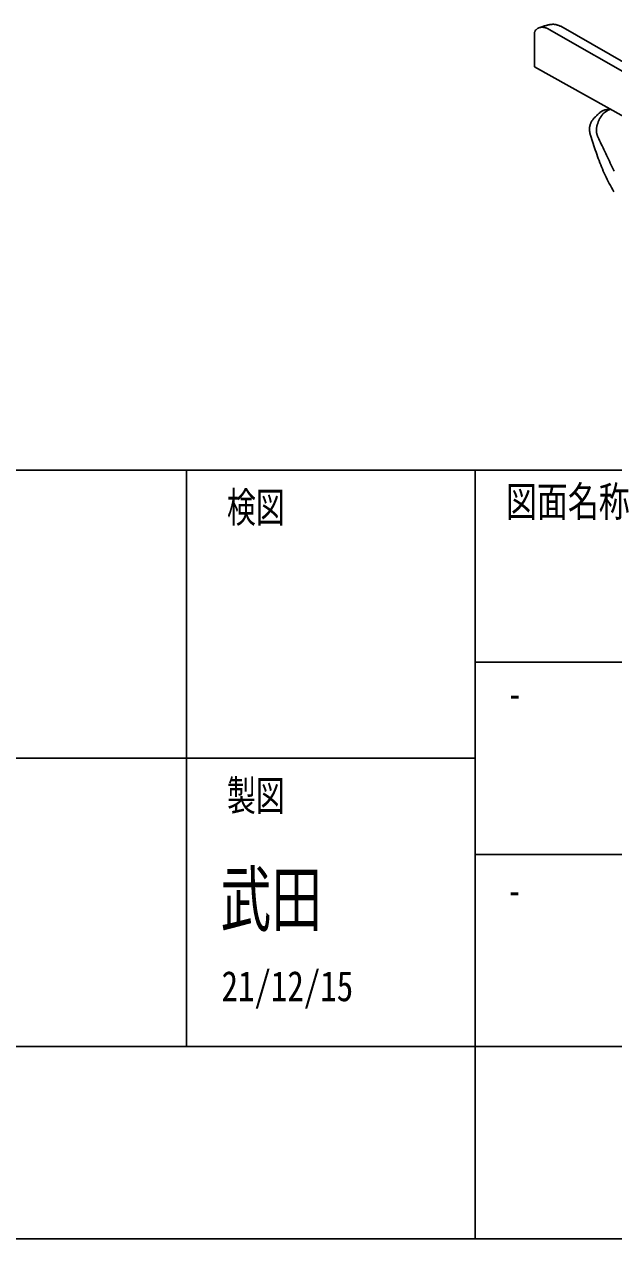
# Model space of a CAD drawing. Units: millimetres on the paper. Extents: x -143 to 139, y -97 to 98.
# Drawn here: x 44.44 to 65.89, y -96.58 to -52.34 of the extents above; entities that cross this region are included whole.
import ezdxf
from ezdxf.enums import TextEntityAlignment as Align

# ---------------------------------------------------------------- set-up
doc = ezdxf.new("R2010")
doc.units = ezdxf.units.MM
doc.layers.add('0-0_文字･図枠･寸法', color=7, linetype='Continuous')
doc.layers.add('0-1_BBカチットワイヤー', color=7, linetype='Continuous')
doc.styles.add('ＭＳ ゴシック', font='')
doc.styles.get('ＭＳ ゴシック').set_extended_font_data('MS Gothic')

msp = doc.modelspace()

# ---------------------------------------------------------------- linework, layer by layer
at = {"layer": '0-0_文字･図枠･寸法'}
for p, q in [((50.341, -68.577), (50.341, -89.577)), ((60.841, -68.577), (60.841, -96.577)), ((139.341, -75.577), (60.841, -75.577)), ((60.841, -79.077), (29.341, -79.077)), ((139.341, -82.577), (60.841, -82.577)), ((139.341, -89.577), (29.341, -89.577)), ((-142.659, -96.577), (139.341, -96.577))]:
    msp.add_line(p, q, dxfattribs=at)
msp.add_lwpolyline([(139.341, -68.577), (29.341, -68.577), (29.341, -96.577)], dxfattribs=at)
at = {"layer": '0-1_BBカチットワイヤー'}
for p, q in [((63.193, -52.462), (63.174, -52.468)), ((63.542, -52.529), (70.475, -56.5)), ((63.958, -52.413), (70.739, -56.315)), ((70.934, -58.32), (63.003, -53.893))]:
    msp.add_line(p, q, dxfattribs=at)
for points in [[(63.011, -52.633), (63.008, -52.648), (63.005, -52.663), (63.004, -52.679), (63.003, -52.695), (63.002, -52.712), (63.002, -52.728), (63.002, -52.745), (63.003, -52.761), (63.003, -52.778), (63.003, -53.893)], [(63.542, -52.529), (63.528, -52.522), (63.513, -52.515), (63.499, -52.508), (63.484, -52.501), (63.47, -52.494), (63.455, -52.488), (63.44, -52.482), (63.426, -52.476), (63.411, -52.471), (63.396, -52.466), (63.38, -52.462), (63.365, -52.458), (63.349, -52.455), (63.333, -52.453), (63.318, -52.451), (63.301, -52.45), (63.285, -52.45), (63.269, -52.45), (63.253, -52.451), (63.237, -52.453), (63.221, -52.456), (63.205, -52.459), (63.19, -52.463), (63.174, -52.468), (63.159, -52.474), (63.144, -52.481), (63.129, -52.489), (63.115, -52.497), (63.102, -52.506), (63.088, -52.516), (63.076, -52.527), (63.064, -52.538), (63.054, -52.55), (63.044, -52.562), (63.035, -52.576), (63.027, -52.589), (63.021, -52.603), (63.015, -52.618), (63.011, -52.633)], [(63.958, -52.413), (63.939, -52.405), (63.92, -52.397), (63.901, -52.39), (63.882, -52.382), (63.863, -52.375), (63.844, -52.369), (63.824, -52.363), (63.805, -52.357), (63.785, -52.353), (63.766, -52.349), (63.746, -52.346), (63.726, -52.344), (63.706, -52.343), (63.686, -52.342), (63.665, -52.343), (63.645, -52.344), (63.625, -52.346), (63.604, -52.348), (63.584, -52.351), (63.564, -52.355), (63.544, -52.358), (63.523, -52.363), (63.503, -52.367), (63.483, -52.372), (63.464, -52.377), (63.444, -52.382), (63.424, -52.387), (63.405, -52.393), (63.385, -52.398), (63.366, -52.404), (63.346, -52.41), (63.327, -52.416), (63.308, -52.423), (63.289, -52.429), (63.27, -52.435), (63.25, -52.442), (63.231, -52.448), (63.212, -52.455), (63.193, -52.462)], [(65.039, -56.38), (65.034, -56.356), (65.029, -56.332), (65.024, -56.308), (65.019, -56.284), (65.015, -56.26), (65.012, -56.236), (65.009, -56.212), (65.007, -56.188), (65.006, -56.164), (65.007, -56.14), (65.008, -56.115), (65.011, -56.091), (65.015, -56.067), (65.02, -56.043), (65.026, -56.019), (65.033, -55.995), (65.041, -55.972), (65.05, -55.949), (65.06, -55.926), (65.071, -55.904), (65.083, -55.882), (65.096, -55.861), (65.109, -55.841), (65.123, -55.821), (65.138, -55.802), (65.154, -55.783), (65.17, -55.765), (65.186, -55.748), (65.203, -55.73), (65.22, -55.713), (65.238, -55.696), (65.256, -55.68), (65.273, -55.663), (65.291, -55.646), (65.309, -55.629), (65.327, -55.612), (65.345, -55.595), (65.363, -55.579), (65.381, -55.562)], [(65.27, -56.322), (65.265, -56.301), (65.262, -56.28), (65.259, -56.258), (65.258, -56.237), (65.257, -56.215), (65.258, -56.194), (65.259, -56.172), (65.261, -56.15), (65.263, -56.129), (65.267, -56.107), (65.271, -56.085), (65.275, -56.064), (65.28, -56.042), (65.286, -56.02), (65.292, -55.999), (65.299, -55.977), (65.305, -55.956), (65.313, -55.935), (65.32, -55.914), (65.328, -55.893), (65.336, -55.872), (65.345, -55.851), (65.353, -55.831), (65.363, -55.811), (65.372, -55.791), (65.382, -55.771), (65.392, -55.752), (65.403, -55.733), (65.414, -55.714), (65.426, -55.696), (65.438, -55.678), (65.451, -55.661), (65.465, -55.644), (65.479, -55.628), (65.494, -55.612), (65.509, -55.597), (65.525, -55.582), (65.541, -55.568), (65.558, -55.554)], [(65.381, -55.562), (65.4, -55.547), (65.419, -55.532), (65.439, -55.518), (65.459, -55.506), (65.48, -55.495), (65.501, -55.485), (65.523, -55.477), (65.546, -55.469), (65.569, -55.463), (65.593, -55.457), (65.617, -55.453), (65.641, -55.449), (65.666, -55.445), (65.691, -55.442), (65.716, -55.44), (65.741, -55.437), (65.766, -55.435)], [(65.558, -55.554), (65.576, -55.541), (65.594, -55.528), (65.612, -55.516), (65.63, -55.504), (65.649, -55.493), (65.668, -55.482), (65.687, -55.472), (65.707, -55.462), (65.727, -55.453), (65.746, -55.444), (65.766, -55.435)], [(65.089, -56.535), (65.064, -56.457), (65.039, -56.38)], [(65.898, -58.44), (65.854, -58.366), (65.81, -58.291), (65.768, -58.217), (65.728, -58.142), (65.689, -58.067), (65.651, -57.991), (65.614, -57.916), (65.578, -57.84), (65.543, -57.764), (65.51, -57.688), (65.477, -57.612), (65.445, -57.536), (65.415, -57.46), (65.384, -57.383), (65.355, -57.306), (65.326, -57.23), (65.298, -57.153), (65.271, -57.076), (65.244, -56.999), (65.217, -56.921), (65.191, -56.844), (65.165, -56.767), (65.14, -56.69), (65.114, -56.612), (65.089, -56.535)], [(65.9, -57.695), (65.865, -57.618), (65.831, -57.543), (65.797, -57.468), (65.763, -57.395), (65.729, -57.323), (65.696, -57.252), (65.663, -57.182), (65.63, -57.112), (65.598, -57.044), (65.565, -56.975), (65.533, -56.908), (65.501, -56.841), (65.469, -56.775), (65.437, -56.709), (65.405, -56.643), (65.373, -56.577), (65.341, -56.512), (65.31, -56.447), (65.302, -56.426), (65.295, -56.405), (65.288, -56.384), (65.281, -56.364), (65.275, -56.343), (65.27, -56.322)]]:
    msp.add_lwpolyline(points, dxfattribs=at)

# ---------------------------------------------------------------- texts
at = {"layer": '0-0_文字･図枠･寸法', "style": 'ＭＳ ゴシック'}
for s, height, width, p in [('検図', 1.1, 0.7, (51.815, -70.816)), ('図面名称', 1.1, 0.75, (61.967, -70.607)), ('-', 1.1, 0.65, (62.042, -77.6)), ('製図', 1.1, 0.7, (51.815, -81.316)), ('武田', 1.94, 0.7, (51.576, -85.757)), ('-', 1.1, 0.65, (62.04, -84.767)), ('21/12/15', 1.1, 0.8, (51.618, -88.255))]:
    msp.add_text(s, height=height, dxfattribs=dict(at, width=width)).set_placement(p, align=Align.BOTTOM_LEFT)

doc.saveas('drawing.dxf')
